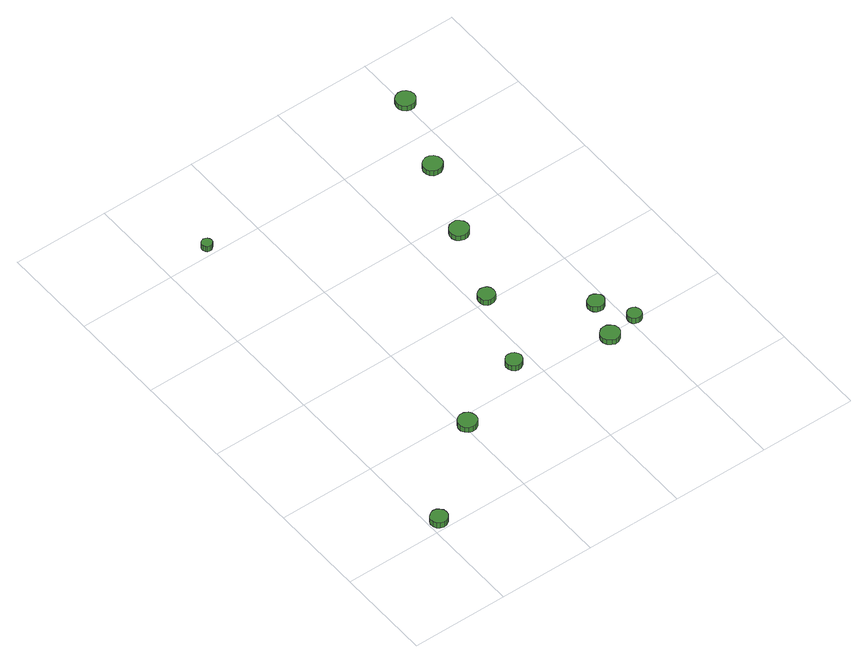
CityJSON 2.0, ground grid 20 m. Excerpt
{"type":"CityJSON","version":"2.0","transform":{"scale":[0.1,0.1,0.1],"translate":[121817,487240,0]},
"CityObjects":{
"tree1":{"type":"SolitaryVegetationObject","attributes":{"function":"something"},"geometry":[{"type":"MultiSurface","lod":"1","boundaries":[[[0,1,2,3,4,5,6,7,8,9,10,11,12,13,14]],[[15,16,17,18,19,20,21,22,23,24,25,26,27,28,29]],[[0,29,28,1]],[[1,28,27,2]],[[2,27,26,3]],[[3,26,25,4]],[[4,25,24,5]],[[5,24,23,6]],[[6,23,22,7]],[[7,22,21,8]],[[8,21,20,9]],[[9,20,19,10]],[[10,19,18,11]],[[11,18,17,12]],[[12,17,16,13]],[[13,16,15,14]],[[14,15,29,0]]]}]},
"tree2":{"type":"SolitaryVegetationObject","attributes":{"function":"something"},"geometry":[{"type":"MultiSurface","lod":"1","boundaries":[[[30,31,32,33,34,35,36,37,38,39,40,41,42,43,44]],[[45,46,47,48,49,50,51,52,53,54,55,56,57,58,59]],[[30,59,58,31]],[[31,58,57,32]],[[32,57,56,33]],[[33,56,55,34]],[[34,55,54,35]],[[35,54,53,36]],[[36,53,52,37]],[[37,52,51,38]],[[38,51,50,39]],[[39,50,49,40]],[[40,49,48,41]],[[41,48,47,42]],[[42,47,46,43]],[[43,46,45,44]],[[44,45,59,30]]]}]},
"tree3":{"type":"SolitaryVegetationObject","attributes":{"function":"something"},"geometry":[{"type":"MultiSurface","lod":"1","boundaries":[[[60,61,62,63,64,65,66,67,68,69,70,71,72,73,74]],[[75,76,77,78,79,80,81,82,83,84,85,86,87,88,89]],[[60,89,88,61]],[[61,88,87,62]],[[62,87,86,63]],[[63,86,85,64]],[[64,85,84,65]],[[65,84,83,66]],[[66,83,82,67]],[[67,82,81,68]],[[68,81,80,69]],[[69,80,79,70]],[[70,79,78,71]],[[71,78,77,72]],[[72,77,76,73]],[[73,76,75,74]],[[74,75,89,60]]]}]},
"tree4":{"type":"SolitaryVegetationObject","attributes":{"function":"something"},"geometry":[{"type":"MultiSurface","lod":"1","boundaries":[[[90,91,92,93,94,95,96,97,98,99,100,101,102,103,104]],[[105,106,107,108,109,110,111,112,113,114,115,116,117,118,119]],[[90,119,118,91]],[[91,118,117,92]],[[92,117,116,93]],[[93,116,115,94]],[[94,115,114,95]],[[95,114,113,96]],[[96,113,112,97]],[[97,112,111,98]],[[98,111,110,99]],[[99,110,109,100]],[[100,109,108,101]],[[101,108,107,102]],[[102,107,106,103]],[[103,106,105,104]],[[104,105,119,90]]]}]},
"tree5":{"type":"SolitaryVegetationObject","attributes":{"function":"something"},"geometry":[{"type":"MultiSurface","lod":"1","boundaries":[[[120,121,122,123,124,125,126,127,128,129,130,131,132,133,134]],[[135,136,137,138,139,140,141,142,143,144,145,146,147,148,149]],[[120,149,148,121]],[[121,148,147,122]],[[122,147,146,123]],[[123,146,145,124]],[[124,145,144,125]],[[125,144,143,126]],[[126,143,142,127]],[[127,142,141,128]],[[128,141,140,129]],[[129,140,139,130]],[[130,139,138,131]],[[131,138,137,132]],[[132,137,136,133]],[[133,136,135,134]],[[134,135,149,120]]]}]},
"tree6":{"type":"SolitaryVegetationObject","attributes":{"function":"something"},"geometry":[{"type":"MultiSurface","lod":"1","boundaries":[[[150,151,152,153,154,155,156,157,158,159,160,161,162,163,164]],[[165,166,167,168,169,170,171,172,173,174,175,176,177,178,179]],[[150,179,178,151]],[[151,178,177,152]],[[152,177,176,153]],[[153,176,175,154]],[[154,175,174,155]],[[155,174,173,156]],[[156,173,172,157]],[[157,172,171,158]],[[158,171,170,159]],[[159,170,169,160]],[[160,169,168,161]],[[161,168,167,162]],[[162,167,166,163]],[[163,166,165,164]],[[164,165,179,150]]]}]},
"tree7":{"type":"SolitaryVegetationObject","attributes":{"function":"something"},"geometry":[{"type":"MultiSurface","lod":"1","boundaries":[[[180,181,182,183,184,185,186,187,188,189,190,191,192,193,194]],[[195,196,197,198,199,200,201,202,203,204,205,206,207,208,209]],[[180,209,208,181]],[[181,208,207,182]],[[182,207,206,183]],[[183,206,205,184]],[[184,205,204,185]],[[185,204,203,186]],[[186,203,202,187]],[[187,202,201,188]],[[188,201,200,189]],[[189,200,199,190]],[[190,199,198,191]],[[191,198,197,192]],[[192,197,196,193]],[[193,196,195,194]],[[194,195,209,180]]]}]},
"tree8":{"type":"SolitaryVegetationObject","attributes":{"function":"something"},"geometry":[{"type":"MultiSurface","lod":"1","boundaries":[[[210,211,212,213,214,215,216,217,218,219,220,221,222,223,224]],[[225,226,227,228,229,230,231,232,233,234,235,236,237,238,239]],[[210,239,238,211]],[[211,238,237,212]],[[212,237,236,213]],[[213,236,235,214]],[[214,235,234,215]],[[215,234,233,216]],[[216,233,232,217]],[[217,232,231,218]],[[218,231,230,219]],[[219,230,229,220]],[[220,229,228,221]],[[221,228,227,222]],[[222,227,226,223]],[[223,226,225,224]],[[224,225,239,210]]]}]},
"tree9":{"type":"SolitaryVegetationObject","attributes":{"function":"something"},"geometry":[{"type":"MultiSurface","lod":"1","boundaries":[[[240,241,242,243,244,245,246,247,248,249,250,251,252,253,254]],[[255,256,257,258,259,260,261,262,263,264,265,266,267,268,269]],[[240,269,268,241]],[[241,268,267,242]],[[242,267,266,243]],[[243,266,265,244]],[[244,265,264,245]],[[245,264,263,246]],[[246,263,262,247]],[[247,262,261,248]],[[248,261,260,249]],[[249,260,259,250]],[[250,259,258,251]],[[251,258,257,252]],[[252,257,256,253]],[[253,256,255,254]],[[254,255,269,240]]]}]},
"tree10":{"type":"SolitaryVegetationObject","attributes":{"function":"something"},"geometry":[{"type":"MultiSurface","lod":"1","boundaries":[[[270,271,272,273,274,275,276,277,278,279,280,281,282,283,284]],[[285,286,287,288,289,290,291,292,293,294,295,296,297,298,299]],[[270,299,298,271]],[[271,298,297,272]],[[272,297,296,273]],[[273,296,295,274]],[[274,295,294,275]],[[275,294,293,276]],[[276,293,292,277]],[[277,292,291,278]],[[278,291,290,279]],[[279,290,289,280]],[[280,289,288,281]],[[281,288,287,282]],[[282,287,286,283]],[[283,286,285,284]],[[284,285,299,270]]]}]},
"tree11":{"type":"SolitaryVegetationObject","attributes":{"function":"something"},"geometry":[{"type":"MultiSurface","lod":"1","boundaries":[[[300,301,302,303,304,305,306,307,308,309,310,311,312,313,314]],[[315,316,317,318,319,320,321,322,323,324,325,326,327,328,329]],[[300,329,328,301]],[[301,328,327,302]],[[302,327,326,303]],[[303,326,325,304]],[[304,325,324,305]],[[305,324,323,306]],[[306,323,322,307]],[[307,322,321,308]],[[308,321,320,309]],[[309,320,319,310]],[[310,319,318,311]],[[311,318,317,312]],[[312,317,316,313]],[[313,316,315,314]],[[314,315,329,300]]]}]}
},
"vertices":[
[39,22,14],[38,29,14],[33,35,14],[27,39,14],[20,40,14],[13,37,14],[7,32,14],[4,26,14],[4,18,14],[7,11,14],[13,6,14],[20,4,14],[27,5,14],[33,9,14],[38,15,14],[38,15,1],[33,9,1],[27,5,1],[20,4,1],[13,6,1],[7,11,1],[4,18,1],[4,26,1],[7,32,1],[13,37,1],[20,40,1],[27,39,1],[33,35,1],[38,29,1],[39,22,1],
[224,175,20],[222,183,20],[218,190,20],[210,194,20],[202,195,20],[195,192,20],[189,187,20],[185,179,20],[185,171,20],[189,164,20],[195,158,20],[202,156,20],[210,157,20],[218,161,20],[222,167,20],[222,167,7],[218,161,7],[210,157,7],[202,156,7],[195,158,7],[189,164,7],[185,171,7],[185,179,7],[189,187,7],[195,192,7],[202,195,7],[210,194,7],[218,190,7],[222,183,7],[224,175,7],
[106,816,19],[105,820,19],[102,824,19],[98,826,19],[94,827,19],[89,825,19],[86,822,19],[84,818,19],[84,814,19],[86,809,19],[89,806,19],[94,805,19],[98,805,19],[102,808,19],[105,811,19],[105,811,6],[102,808,6],[98,805,6],[94,805,6],[89,806,6],[86,809,6],[84,814,6],[84,818,6],[86,822,6],[89,825,6],[94,827,6],[98,826,6],[102,824,6],[105,820,6],[106,816,6],
[381,243,20],[379,250,20],[375,256,20],[369,259,20],[362,260,20],[355,258,20],[350,253,20],[347,247,20],[347,240,20],[350,233,20],[355,228,20],[362,226,20],[369,227,20],[375,231,20],[379,236,20],[379,236,7],[375,231,7],[369,227,7],[362,226,7],[355,228,7],[350,233,7],[347,240,7],[347,247,7],[350,253,7],[355,258,7],[362,260,7],[369,259,7],[375,256,7],[379,250,7],[381,243,7],
[440,404,19],[439,411,19],[435,417,19],[428,420,19],[421,421,19],[415,419,19],[409,414,19],[407,408,19],[407,401,19],[409,394,19],[415,389,19],[421,387,19],[428,388,19],[435,391,19],[439,397,19],[439,397,6],[435,391,6],[428,388,6],[421,387,6],[415,389,6],[409,394,6],[407,401,6],[407,408,6],[409,414,6],[415,419,6],[421,421,6],[428,420,6],[435,417,6],[439,411,6],[440,404,6],
[564,190,19],[562,198,19],[557,204,19],[550,208,19],[542,209,19],[535,207,19],[528,201,19],[525,194,19],[525,186,19],[528,178,19],[535,173,19],[542,170,19],[550,171,19],[557,175,19],[562,182,19],[562,182,7],[557,175,7],[550,171,7],[542,170,7],[535,173,7],[528,178,7],[525,186,7],[525,194,7],[528,201,7],[535,207,7],[542,209,7],[550,208,7],[557,204,7],[562,198,7],[564,190,7],
[502,563,20],[500,571,20],[495,577,20],[488,582,20],[480,582,20],[472,580,20],[466,574,20],[463,567,20],[463,559,20],[466,551,20],[472,546,20],[480,543,20],[488,544,20],[495,548,20],[500,555,20],[500,555,7],[495,548,7],[488,544,7],[480,543,7],[472,546,7],[466,551,7],[463,559,7],[463,567,7],[466,574,7],[472,580,7],[480,582,7],[488,582,7],[495,577,7],[500,571,7],[502,563,7],
[589,269,19],[588,275,19],[583,281,19],[577,285,19],[570,285,19],[564,283,19],[558,279,19],[555,272,19],[555,265,19],[558,259,19],[564,254,19],[570,252,19],[577,252,19],[583,256,19],[588,262,19],[588,262,6],[583,256,6],[577,252,6],[570,252,6],[564,254,6],[558,259,6],[555,265,6],[555,272,6],[558,279,6],[564,283,6],[570,285,6],[577,285,6],[583,281,6],[588,275,6],[589,269,6],
[623,201,19],[622,207,19],[619,212,19],[614,215,19],[608,216,19],[602,214,19],[597,210,19],[595,204,19],[595,199,19],[597,193,19],[602,189,19],[608,187,19],[614,188,19],[619,191,19],[622,196,19],[622,196,6],[619,191,6],[614,188,6],[608,187,6],[602,189,6],[597,193,6],[595,199,6],[595,204,6],[597,210,6],[602,214,6],[608,216,6],[614,215,6],[619,212,6],[622,207,6],[623,201,6],
[561,719,21],[559,727,21],[554,734,21],[547,738,21],[539,739,21],[531,736,21],[525,731,21],[522,723,21],[522,715,21],[525,708,21],[531,702,21],[539,700,21],[547,701,21],[554,705,21],[559,711,21],[559,711,8],[554,705,8],[547,701,8],[539,700,8],[531,702,8],[525,708,8],[522,715,8],[522,723,8],[525,731,8],[531,736,8],[539,739,8],[547,738,8],[554,734,8],[559,727,8],[561,719,8],
[620,878,20],[618,886,20],[613,893,20],[606,897,20],[598,898,20],[590,895,20],[584,890,20],[581,882,20],[581,874,20],[584,867,20],[590,861,20],[598,859,20],[606,859,20],[613,863,20],[618,870,20],[618,870,7],[613,863,7],[606,859,7],[598,859,7],[590,861,7],[584,867,7],[581,874,7],[581,882,7],[584,890,7],[590,895,7],[598,898,7],[606,897,7],[613,893,7],[618,886,7],[620,878,7]
]}
